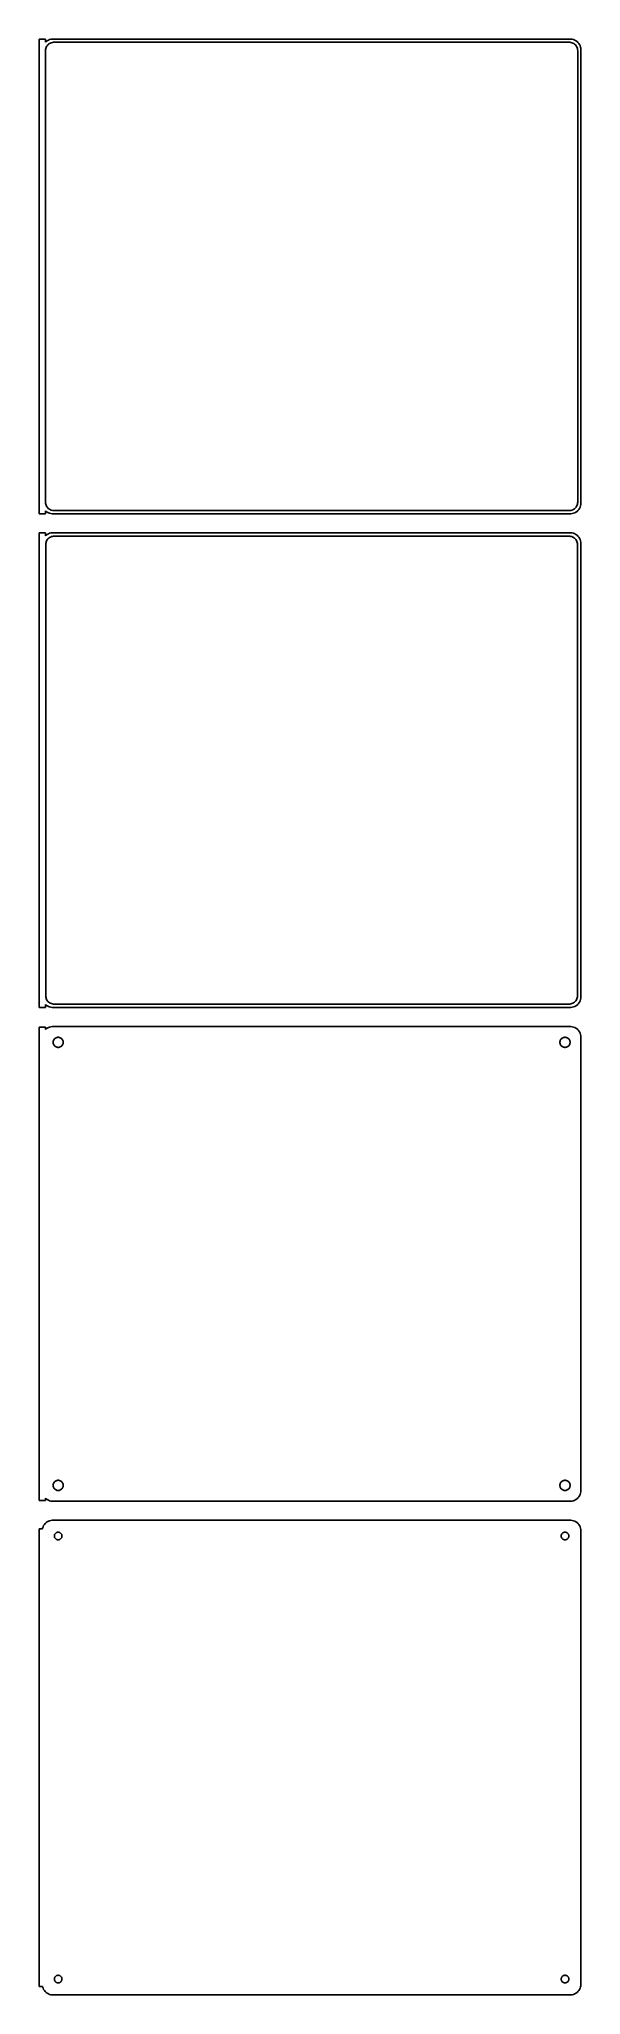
# Model space of a CAD drawing. Header units: metres. Extents: x -129 to 128, y 590 to 1516.
import ezdxf

# ---------------------------------------------------------------- set-up
doc = ezdxf.new("R2010")
doc.units = ezdxf.units.M

msp = doc.modelspace()

# ---------------------------------------------------------------- linework, layer by layer
for p, q in [((-126, 1516.49), (-129, 1516.49)), ((-129, 1516.49), (-129, 1291.51)), ((-126, 1515.06), (-126, 1516.49)), ((-125.687, 1515.35), (-126, 1515.06)), ((-126, 1511), (-125.968, 1511.5)), ((-126, 1297), (-126, 1511)), ((-125.968, 1511.5), (-125.874, 1511.99)), ((-125.874, 1511.99), (-125.719, 1512.47)), ((-125.719, 1512.47), (-125.505, 1512.93)), ((-125.179, 1515.72), (-125.687, 1515.35)), ((-125.505, 1512.93), (-125.236, 1513.35)), ((-125.236, 1513.35), (-124.916, 1513.74)), ((-124.629, 1516.02), (-125.179, 1515.72)), ((-124.916, 1513.74), (-124.55, 1514.08)), ((-124.045, 1516.26), (-124.629, 1516.02)), ((-124.55, 1514.08), (-124.143, 1514.38)), ((-124.143, 1514.38), (-123.703, 1514.62)), ((-123.437, 1516.41), (-124.045, 1516.26)), ((-123.703, 1514.62), (-123.236, 1514.8)), ((-122.814, 1516.49), (-123.437, 1516.41)), ((-123.236, 1514.8), (-122.75, 1514.93)), ((122.814, 1516.49), (-122.814, 1516.49)), ((-122.75, 1514.93), (-122.251, 1514.99)), ((-122.251, 1514.99), (122.251, 1514.99)), ((122.251, 1514.99), (122.75, 1514.93)), ((122.75, 1514.93), (123.236, 1514.8)), ((123.437, 1516.41), (122.814, 1516.49)), ((123.236, 1514.8), (123.703, 1514.62)), ((124.045, 1516.26), (123.437, 1516.41)), ((123.703, 1514.62), (124.143, 1514.38)), ((124.629, 1516.02), (124.045, 1516.26)), ((124.143, 1514.38), (124.55, 1514.08)), ((124.55, 1514.08), (124.916, 1513.74)), ((125.179, 1515.72), (124.629, 1516.02)), ((124.916, 1513.74), (125.236, 1513.35)), ((125.687, 1515.35), (125.179, 1515.72)), ((125.236, 1513.35), (125.505, 1512.93)), ((125.505, 1512.93), (125.719, 1512.47)), ((126.145, 1514.92), (125.687, 1515.35)), ((125.719, 1512.47), (125.874, 1511.99)), ((125.874, 1511.99), (125.968, 1511.5)), ((125.968, 1511.5), (126, 1511)), ((126, 1511), (126, 1297)), ((126.545, 1514.44), (126.145, 1514.92)), ((126.882, 1513.91), (126.545, 1514.44)), ((127.149, 1513.34), (126.882, 1513.91)), ((127.343, 1512.74), (127.149, 1513.34)), ((127.461, 1512.13), (127.343, 1512.74)), ((127.5, 1511.5), (127.461, 1512.13)), ((127.5, 1296.5), (127.5, 1511.5)), ((-129, 1291.51), (-126, 1291.51)), ((-125.968, 1296.5), (-126, 1297)), ((-126, 1292.94), (-125.687, 1292.65)), ((-126, 1291.51), (-126, 1292.94)), ((-125.874, 1296.01), (-125.968, 1296.5)), ((-125.719, 1295.53), (-125.874, 1296.01)), ((-125.505, 1295.07), (-125.719, 1295.53)), ((-125.687, 1292.65), (-125.179, 1292.28)), ((-125.236, 1294.65), (-125.505, 1295.07)), ((-124.916, 1294.26), (-125.236, 1294.65)), ((-125.179, 1292.28), (-124.629, 1291.98)), ((-124.55, 1293.92), (-124.916, 1294.26)), ((-124.629, 1291.98), (-124.045, 1291.74)), ((-124.143, 1293.62), (-124.55, 1293.92)), ((-123.703, 1293.38), (-124.143, 1293.62)), ((-124.045, 1291.74), (-123.437, 1291.59)), ((-123.236, 1293.2), (-123.703, 1293.38)), ((-123.437, 1291.59), (-122.814, 1291.51)), ((-122.75, 1293.07), (-123.236, 1293.2)), ((-122.814, 1291.51), (122.814, 1291.51)), ((-122.251, 1293.01), (-122.75, 1293.07)), ((122.251, 1293.01), (-122.251, 1293.01)), ((122.75, 1293.07), (122.251, 1293.01)), ((123.236, 1293.2), (122.75, 1293.07)), ((122.814, 1291.51), (123.437, 1291.59)), ((123.703, 1293.38), (123.236, 1293.2)), ((123.437, 1291.59), (124.045, 1291.74)), ((124.143, 1293.62), (123.703, 1293.38)), ((124.045, 1291.74), (124.629, 1291.98)), ((124.55, 1293.92), (124.143, 1293.62)), ((124.916, 1294.26), (124.55, 1293.92)), ((124.629, 1291.98), (125.179, 1292.28)), ((125.236, 1294.65), (124.916, 1294.26)), ((125.179, 1292.28), (125.687, 1292.65)), ((125.505, 1295.07), (125.236, 1294.65)), ((125.719, 1295.53), (125.505, 1295.07)), ((125.687, 1292.65), (126.145, 1293.08)), ((125.874, 1296.01), (125.719, 1295.53)), ((125.968, 1296.5), (125.874, 1296.01)), ((126, 1297), (125.968, 1296.5)), ((126.145, 1293.08), (126.545, 1293.56)), ((126.545, 1293.56), (126.882, 1294.09)), ((126.882, 1294.09), (127.149, 1294.66)), ((127.149, 1294.66), (127.343, 1295.26)), ((127.343, 1295.26), (127.461, 1295.87)), ((127.461, 1295.87), (127.5, 1296.5)), ((-126, 1282.49), (-129, 1282.49)), ((-129, 1282.49), (-129, 1057.51)), ((-126, 1281.06), (-126, 1282.49)), ((-125.687, 1281.35), (-126, 1281.06)), ((-125.179, 1281.72), (-125.687, 1281.35)), ((-125.394, 1278.87), (-125.133, 1279.28)), ((-124.629, 1282.02), (-125.179, 1281.72)), ((-125.133, 1279.28), (-124.823, 1279.65)), ((-124.823, 1279.65), (-124.469, 1279.98)), ((-124.045, 1282.26), (-124.629, 1282.02)), ((-124.469, 1279.98), (-124.075, 1280.27)), ((-124.075, 1280.27), (-123.649, 1280.5)), ((-123.437, 1282.41), (-124.045, 1282.26)), ((-123.649, 1280.5), (-123.197, 1280.68)), ((-122.814, 1282.49), (-123.437, 1282.41)), ((-123.197, 1280.68), (-122.726, 1280.8)), ((122.814, 1282.49), (-122.814, 1282.49)), ((-122.726, 1280.8), (-122.243, 1280.86)), ((-122.243, 1280.86), (122.243, 1280.86)), ((122.243, 1280.86), (122.726, 1280.8)), ((122.726, 1280.8), (123.197, 1280.68)), ((123.437, 1282.41), (122.814, 1282.49)), ((123.197, 1280.68), (123.649, 1280.5)), ((124.045, 1282.26), (123.437, 1282.41)), ((123.649, 1280.5), (124.075, 1280.27)), ((124.629, 1282.02), (124.045, 1282.26)), ((124.075, 1280.27), (124.469, 1279.98)), ((124.469, 1279.98), (124.823, 1279.65)), ((125.179, 1281.72), (124.629, 1282.02)), ((124.823, 1279.65), (125.133, 1279.28)), ((125.133, 1279.28), (125.394, 1278.87)), ((125.687, 1281.35), (125.179, 1281.72)), ((126.145, 1280.92), (125.687, 1281.35)), ((126.545, 1280.44), (126.145, 1280.92)), ((126.882, 1279.91), (126.545, 1280.44)), ((127.149, 1279.34), (126.882, 1279.91)), ((127.343, 1278.74), (127.149, 1279.34)), ((-125.873, 1277), (-125.842, 1277.49)), ((-125.873, 1063), (-125.873, 1277)), ((-125.842, 1277.49), (-125.751, 1277.96)), ((-125.751, 1277.96), (-125.601, 1278.43)), ((-125.601, 1278.43), (-125.394, 1278.87)), ((125.394, 1278.87), (125.601, 1278.43)), ((125.601, 1278.43), (125.751, 1277.96)), ((125.751, 1277.96), (125.842, 1277.49)), ((125.842, 1277.49), (125.873, 1277)), ((125.873, 1277), (125.873, 1063)), ((127.461, 1278.13), (127.343, 1278.74)), ((127.5, 1277.5), (127.461, 1278.13)), ((127.5, 1062.5), (127.5, 1277.5)), ((-129, 1057.51), (-126, 1057.51)), ((-126, 1058.94), (-125.687, 1058.65)), ((-126, 1057.51), (-126, 1058.94)), ((-125.842, 1062.51), (-125.873, 1063)), ((-125.751, 1062.04), (-125.842, 1062.51)), ((-125.601, 1061.57), (-125.751, 1062.04)), ((-125.687, 1058.65), (-125.179, 1058.28)), ((-125.394, 1061.13), (-125.601, 1061.57)), ((-125.133, 1060.72), (-125.394, 1061.13)), ((-125.179, 1058.28), (-124.629, 1057.98)), ((-124.823, 1060.35), (-125.133, 1060.72)), ((-124.469, 1060.02), (-124.823, 1060.35)), ((-124.629, 1057.98), (-124.045, 1057.74)), ((-124.075, 1059.73), (-124.469, 1060.02)), ((-123.649, 1059.5), (-124.075, 1059.73)), ((-124.045, 1057.74), (-123.437, 1057.59)), ((-123.197, 1059.32), (-123.649, 1059.5)), ((-123.437, 1057.59), (-122.814, 1057.51)), ((-122.726, 1059.2), (-123.197, 1059.32)), ((-122.814, 1057.51), (122.814, 1057.51)), ((-122.243, 1059.14), (-122.726, 1059.2)), ((122.243, 1059.14), (-122.243, 1059.14)), ((122.726, 1059.2), (122.243, 1059.14)), ((123.197, 1059.32), (122.726, 1059.2)), ((122.814, 1057.51), (123.437, 1057.59)), ((123.649, 1059.5), (123.197, 1059.32)), ((123.437, 1057.59), (124.045, 1057.74)), ((124.075, 1059.73), (123.649, 1059.5)), ((124.045, 1057.74), (124.629, 1057.98)), ((124.469, 1060.02), (124.075, 1059.73)), ((124.823, 1060.35), (124.469, 1060.02)), ((124.629, 1057.98), (125.179, 1058.28)), ((125.133, 1060.72), (124.823, 1060.35)), ((125.394, 1061.13), (125.133, 1060.72)), ((125.179, 1058.28), (125.687, 1058.65)), ((125.601, 1061.57), (125.394, 1061.13)), ((125.751, 1062.04), (125.601, 1061.57)), ((125.687, 1058.65), (126.145, 1059.08)), ((125.842, 1062.51), (125.751, 1062.04)), ((125.873, 1063), (125.842, 1062.51)), ((126.145, 1059.08), (126.545, 1059.56)), ((126.545, 1059.56), (126.882, 1060.09)), ((126.882, 1060.09), (127.149, 1060.66)), ((127.149, 1060.66), (127.343, 1061.26)), ((127.343, 1061.26), (127.461, 1061.87)), ((127.461, 1061.87), (127.5, 1062.5)), ((-126, 1048.11), (-129, 1048.11)), ((-129, 1048.11), (-129, 823.885)), ((-126, 1047.06), (-126, 1048.11)), ((-125.179, 1047.72), (-125.687, 1047.35)), ((-124.629, 1048.02), (-125.179, 1047.72)), ((-124.045, 1048.26), (-124.629, 1048.02)), ((-123.437, 1048.41), (-124.045, 1048.26)), ((-122.814, 1048.49), (-123.437, 1048.41)), ((122.814, 1048.49), (-122.814, 1048.49)), ((123.437, 1048.41), (122.814, 1048.49)), ((124.045, 1048.26), (123.437, 1048.41)), ((124.629, 1048.02), (124.045, 1048.26)), ((125.179, 1047.72), (124.629, 1048.02)), ((125.687, 1047.35), (125.179, 1047.72)), ((-125.687, 1047.35), (-126, 1047.06)), ((-122.4, 1041), (-122.381, 1041.3)), ((-122.381, 1040.7), (-122.4, 1041)), ((-122.381, 1041.3), (-122.325, 1041.6)), ((-122.325, 1040.4), (-122.381, 1040.7)), ((-122.325, 1041.6), (-122.231, 1041.88)), ((-122.231, 1040.12), (-122.325, 1040.4)), ((-122.231, 1041.88), (-122.103, 1042.16)), ((-122.103, 1039.84), (-122.231, 1040.12)), ((-122.103, 1042.16), (-121.942, 1042.41)), ((-121.942, 1039.59), (-122.103, 1039.84)), ((-121.942, 1042.41), (-121.75, 1042.64)), ((-121.75, 1039.36), (-121.942, 1039.59)), ((-121.75, 1042.64), (-121.53, 1042.85)), ((-121.53, 1039.15), (-121.75, 1039.36)), ((-121.53, 1042.85), (-121.286, 1043.03)), ((-121.286, 1038.97), (-121.53, 1039.15)), ((-121.286, 1043.03), (-121.022, 1043.17)), ((-121.022, 1038.83), (-121.286, 1038.97)), ((-121.022, 1043.17), (-120.742, 1043.28)), ((-120.742, 1038.72), (-121.022, 1038.83)), ((-120.742, 1043.28), (-120.45, 1043.36)), ((-120.45, 1038.64), (-120.742, 1038.72)), ((-120.45, 1043.36), (-120.151, 1043.4)), ((-120.151, 1038.6), (-120.45, 1038.64)), ((-120.151, 1043.4), (-119.849, 1043.4)), ((-119.849, 1038.6), (-120.151, 1038.6)), ((-119.849, 1043.4), (-119.55, 1043.36)), ((-119.55, 1038.64), (-119.849, 1038.6)), ((-119.55, 1043.36), (-119.258, 1043.28)), ((-119.258, 1038.72), (-119.55, 1038.64)), ((-119.258, 1043.28), (-118.978, 1043.17)), ((-118.978, 1038.83), (-119.258, 1038.72)), ((-118.978, 1043.17), (-118.714, 1043.03)), ((-118.714, 1038.97), (-118.978, 1038.83)), ((-118.714, 1043.03), (-118.47, 1042.85)), ((-118.47, 1039.15), (-118.714, 1038.97)), ((-118.47, 1042.85), (-118.25, 1042.64)), ((-118.25, 1039.36), (-118.47, 1039.15)), ((-118.25, 1042.64), (-118.058, 1042.41)), ((-118.058, 1039.59), (-118.25, 1039.36)), ((-118.058, 1042.41), (-117.897, 1042.16)), ((-117.897, 1039.84), (-118.058, 1039.59)), ((-117.897, 1042.16), (-117.769, 1041.88)), ((-117.769, 1040.12), (-117.897, 1039.84)), ((-117.769, 1041.88), (-117.675, 1041.6)), ((-117.675, 1040.4), (-117.769, 1040.12)), ((-117.675, 1041.6), (-117.619, 1041.3)), ((-117.619, 1040.7), (-117.675, 1040.4)), ((-117.619, 1041.3), (-117.6, 1041)), ((-117.6, 1041), (-117.619, 1040.7)), ((117.6, 1041), (117.619, 1041.3)), ((117.619, 1040.7), (117.6, 1041)), ((117.619, 1041.3), (117.675, 1041.6)), ((117.675, 1040.4), (117.619, 1040.7)), ((117.675, 1041.6), (117.769, 1041.88)), ((117.769, 1040.12), (117.675, 1040.4)), ((117.769, 1041.88), (117.897, 1042.16)), ((117.897, 1039.84), (117.769, 1040.12)), ((117.897, 1042.16), (118.058, 1042.41)), ((118.058, 1039.59), (117.897, 1039.84)), ((118.058, 1042.41), (118.25, 1042.64)), ((118.25, 1039.36), (118.058, 1039.59)), ((118.25, 1042.64), (118.47, 1042.85)), ((118.47, 1039.15), (118.25, 1039.36)), ((118.47, 1042.85), (118.714, 1043.03)), ((118.714, 1038.97), (118.47, 1039.15)), ((118.714, 1043.03), (118.978, 1043.17)), ((118.978, 1038.83), (118.714, 1038.97)), ((118.978, 1043.17), (119.258, 1043.28)), ((119.258, 1038.72), (118.978, 1038.83)), ((119.258, 1043.28), (119.55, 1043.36)), ((119.55, 1038.64), (119.258, 1038.72)), ((119.55, 1043.36), (119.849, 1043.4)), ((119.849, 1038.6), (119.55, 1038.64)), ((119.849, 1043.4), (120.151, 1043.4)), ((120.151, 1038.6), (119.849, 1038.6)), ((120.151, 1043.4), (120.45, 1043.36)), ((120.45, 1038.64), (120.151, 1038.6)), ((120.45, 1043.36), (120.742, 1043.28)), ((120.742, 1038.72), (120.45, 1038.64)), ((120.742, 1043.28), (121.022, 1043.17)), ((121.022, 1038.83), (120.742, 1038.72)), ((121.022, 1043.17), (121.286, 1043.03)), ((121.286, 1038.97), (121.022, 1038.83)), ((121.286, 1043.03), (121.53, 1042.85)), ((121.53, 1039.15), (121.286, 1038.97)), ((121.53, 1042.85), (121.75, 1042.64)), ((121.75, 1039.36), (121.53, 1039.15)), ((121.75, 1042.64), (121.942, 1042.41)), ((121.942, 1039.59), (121.75, 1039.36)), ((121.942, 1042.41), (122.103, 1042.16)), ((122.103, 1039.84), (121.942, 1039.59)), ((122.103, 1042.16), (122.231, 1041.88)), ((122.231, 1040.12), (122.103, 1039.84)), ((122.231, 1041.88), (122.325, 1041.6)), ((122.325, 1040.4), (122.231, 1040.12)), ((122.325, 1041.6), (122.381, 1041.3)), ((122.381, 1040.7), (122.325, 1040.4)), ((122.381, 1041.3), (122.4, 1041)), ((122.4, 1041), (122.381, 1040.7)), ((126.145, 1046.92), (125.687, 1047.35)), ((126.545, 1046.44), (126.145, 1046.92)), ((126.882, 1045.91), (126.545, 1046.44)), ((127.149, 1045.34), (126.882, 1045.91)), ((127.343, 1044.74), (127.149, 1045.34)), ((127.461, 1044.13), (127.343, 1044.74)), ((127.5, 1043.5), (127.461, 1044.13)), ((127.5, 828.5), (127.5, 1043.5)), ((-122.4, 831), (-122.381, 831.301)), ((-122.381, 830.699), (-122.4, 831)), ((-122.381, 831.301), (-122.325, 831.597)), ((-122.325, 830.403), (-122.381, 830.699)), ((-122.325, 831.597), (-122.231, 831.883)), ((-122.231, 830.117), (-122.325, 830.403)), ((-122.231, 831.883), (-122.103, 832.156)), ((-122.103, 829.844), (-122.231, 830.117)), ((-122.103, 832.156), (-121.942, 832.411)), ((-121.942, 829.589), (-122.103, 829.844)), ((-121.942, 832.411), (-121.75, 832.643)), ((-121.75, 829.357), (-121.942, 829.589)), ((-121.75, 832.643), (-121.53, 832.849)), ((-121.53, 829.151), (-121.75, 829.357)), ((-121.53, 832.849), (-121.286, 833.026)), ((-121.286, 828.974), (-121.53, 829.151)), ((-121.286, 833.026), (-121.022, 833.172)), ((-121.022, 828.828), (-121.286, 828.974)), ((-121.022, 833.172), (-120.742, 833.283)), ((-120.742, 828.717), (-121.022, 828.828)), ((-120.742, 833.283), (-120.45, 833.357)), ((-120.45, 828.643), (-120.742, 828.717)), ((-120.45, 833.357), (-120.151, 833.395)), ((-120.151, 828.605), (-120.45, 828.643)), ((-120.151, 833.395), (-119.849, 833.395)), ((-119.849, 828.605), (-120.151, 828.605)), ((-119.849, 833.395), (-119.55, 833.357)), ((-119.55, 828.643), (-119.849, 828.605)), ((-119.55, 833.357), (-119.258, 833.283)), ((-119.258, 828.717), (-119.55, 828.643)), ((-119.258, 833.283), (-118.978, 833.172)), ((-118.978, 828.828), (-119.258, 828.717)), ((-118.978, 833.172), (-118.714, 833.026)), ((-118.714, 828.974), (-118.978, 828.828)), ((-118.714, 833.026), (-118.47, 832.849)), ((-118.47, 829.151), (-118.714, 828.974)), ((-118.47, 832.849), (-118.25, 832.643)), ((-118.25, 829.357), (-118.47, 829.151)), ((-118.25, 832.643), (-118.058, 832.411)), ((-118.058, 829.589), (-118.25, 829.357)), ((-118.058, 832.411), (-117.897, 832.156)), ((-117.897, 829.844), (-118.058, 829.589)), ((-117.897, 832.156), (-117.769, 831.883)), ((-117.769, 830.117), (-117.897, 829.844)), ((-117.769, 831.883), (-117.675, 831.597)), ((-117.675, 830.403), (-117.769, 830.117)), ((-117.675, 831.597), (-117.619, 831.301)), ((-117.619, 830.699), (-117.675, 830.403)), ((-117.619, 831.301), (-117.6, 831)), ((-117.6, 831), (-117.619, 830.699)), ((117.6, 831), (117.619, 831.301)), ((117.619, 830.699), (117.6, 831)), ((117.619, 831.301), (117.675, 831.597)), ((117.675, 830.403), (117.619, 830.699)), ((117.675, 831.597), (117.769, 831.883)), ((117.769, 830.117), (117.675, 830.403)), ((117.769, 831.883), (117.897, 832.156)), ((117.897, 829.844), (117.769, 830.117)), ((117.897, 832.156), (118.058, 832.411)), ((118.058, 829.589), (117.897, 829.844)), ((118.058, 832.411), (118.25, 832.643)), ((118.25, 829.357), (118.058, 829.589)), ((118.25, 832.643), (118.47, 832.849)), ((118.47, 829.151), (118.25, 829.357)), ((118.47, 832.849), (118.714, 833.026)), ((118.714, 828.974), (118.47, 829.151)), ((118.714, 833.026), (118.978, 833.172)), ((118.978, 828.828), (118.714, 828.974)), ((118.978, 833.172), (119.258, 833.283)), ((119.258, 828.717), (118.978, 828.828)), ((119.258, 833.283), (119.55, 833.357)), ((119.55, 828.643), (119.258, 828.717)), ((119.55, 833.357), (119.849, 833.395)), ((119.849, 828.605), (119.55, 828.643)), ((119.849, 833.395), (120.151, 833.395)), ((120.151, 828.605), (119.849, 828.605)), ((120.151, 833.395), (120.45, 833.357)), ((120.45, 828.643), (120.151, 828.605)), ((120.45, 833.357), (120.742, 833.283)), ((120.742, 828.717), (120.45, 828.643)), ((120.742, 833.283), (121.022, 833.172)), ((121.022, 828.828), (120.742, 828.717)), ((121.022, 833.172), (121.286, 833.026)), ((121.286, 828.974), (121.022, 828.828)), ((121.286, 833.026), (121.53, 832.849)), ((121.53, 829.151), (121.286, 828.974)), ((121.53, 832.849), (121.75, 832.643)), ((121.75, 829.357), (121.53, 829.151)), ((121.75, 832.643), (121.942, 832.411)), ((121.942, 829.589), (121.75, 829.357)), ((121.942, 832.411), (122.103, 832.156)), ((122.103, 829.844), (121.942, 829.589)), ((122.103, 832.156), (122.231, 831.883)), ((122.231, 830.117), (122.103, 829.844)), ((122.231, 831.883), (122.325, 831.597)), ((122.325, 830.403), (122.231, 830.117)), ((122.325, 831.597), (122.381, 831.301)), ((122.381, 830.699), (122.325, 830.403)), ((122.381, 831.301), (122.4, 831)), ((122.4, 831), (122.381, 830.699)), ((125.687, 824.647), (126.145, 825.077)), ((126.145, 825.077), (126.545, 825.561)), ((126.545, 825.561), (126.882, 826.091)), ((126.882, 826.091), (127.149, 826.659)), ((127.149, 826.659), (127.343, 827.257)), ((127.343, 827.257), (127.461, 827.873)), ((127.461, 827.873), (127.5, 828.5)), ((-129, 823.885), (-126, 823.885)), ((-126, 823.885), (-126, 824.941)), ((-126, 824.941), (-125.687, 824.647)), ((-125.687, 824.647), (-125.179, 824.278)), ((-125.179, 824.278), (-124.629, 823.976)), ((-124.629, 823.976), (-124.045, 823.745)), ((-124.045, 823.745), (-123.437, 823.589)), ((-123.437, 823.589), (-122.814, 823.51)), ((-122.814, 823.51), (122.814, 823.51)), ((122.814, 823.51), (123.437, 823.589)), ((123.437, 823.589), (124.045, 823.745)), ((124.045, 823.745), (124.629, 823.976)), ((124.629, 823.976), (125.179, 824.278)), ((125.179, 824.278), (125.687, 824.647)), ((-127.4, 810.444), (-129, 810.444)), ((-129, 810.444), (-129, 593.556)), ((-127.343, 810.743), (-127.4, 810.444)), ((-127.149, 811.341), (-127.343, 810.743)), ((-126.882, 811.909), (-127.149, 811.341)), ((-126.545, 812.439), (-126.882, 811.909)), ((-126.145, 812.923), (-126.545, 812.439)), ((-125.687, 813.353), (-126.145, 812.923)), ((-125.179, 813.722), (-125.687, 813.353)), ((-124.629, 814.024), (-125.179, 813.722)), ((-124.045, 814.255), (-124.629, 814.024)), ((-123.437, 814.411), (-124.045, 814.255)), ((-122.814, 814.49), (-123.437, 814.411)), ((122.814, 814.49), (-122.814, 814.49)), ((-121.8, 807), (-121.786, 807.226)), ((-121.786, 806.774), (-121.8, 807)), ((-121.786, 807.226), (-121.743, 807.448)), ((-121.743, 806.552), (-121.786, 806.774)), ((-121.743, 807.448), (-121.674, 807.663)), ((-121.674, 806.337), (-121.743, 806.552)), ((-121.674, 807.663), (-121.577, 807.867)), ((-121.577, 807.867), (-121.456, 808.058)), ((-121.456, 808.058), (-121.312, 808.232)), ((-121.312, 808.232), (-121.147, 808.387)), ((-121.147, 808.387), (-120.964, 808.52)), ((-120.964, 808.52), (-120.766, 808.629)), ((-120.766, 808.629), (-120.556, 808.712)), ((-120.556, 808.712), (-120.337, 808.768)), ((-120.337, 808.768), (-120.113, 808.796)), ((-120.113, 808.796), (-119.887, 808.796)), ((-119.887, 808.796), (-119.663, 808.768)), ((-119.663, 808.768), (-119.444, 808.712)), ((-119.444, 808.712), (-119.234, 808.629)), ((-119.234, 808.629), (-119.036, 808.52)), ((-119.036, 808.52), (-118.853, 808.387)), ((-118.853, 808.387), (-118.688, 808.232)), ((-118.688, 808.232), (-118.544, 808.058)), ((-118.544, 808.058), (-118.423, 807.867)), ((-118.423, 807.867), (-118.326, 807.663)), ((-118.326, 807.663), (-118.257, 807.448)), ((-118.257, 806.552), (-118.326, 806.337)), ((-118.257, 807.448), (-118.214, 807.226)), ((-118.214, 806.774), (-118.257, 806.552)), ((-118.214, 807.226), (-118.2, 807)), ((-118.2, 807), (-118.214, 806.774)), ((118.2, 807), (118.214, 807.226)), ((118.214, 806.774), (118.2, 807)), ((118.214, 807.226), (118.257, 807.448)), ((118.257, 806.552), (118.214, 806.774)), ((118.257, 807.448), (118.326, 807.663)), ((118.326, 806.337), (118.257, 806.552)), ((118.326, 807.663), (118.423, 807.867)), ((118.423, 807.867), (118.544, 808.058)), ((118.544, 808.058), (118.688, 808.232)), ((118.688, 808.232), (118.853, 808.387)), ((118.853, 808.387), (119.036, 808.52)), ((119.036, 808.52), (119.234, 808.629)), ((119.234, 808.629), (119.444, 808.712)), ((119.444, 808.712), (119.663, 808.768)), ((119.663, 808.768), (119.887, 808.796)), ((119.887, 808.796), (120.113, 808.796)), ((120.113, 808.796), (120.337, 808.768)), ((120.337, 808.768), (120.556, 808.712)), ((120.556, 808.712), (120.766, 808.629)), ((120.766, 808.629), (120.964, 808.52)), ((120.964, 808.52), (121.147, 808.387)), ((121.147, 808.387), (121.312, 808.232)), ((121.312, 808.232), (121.456, 808.058)), ((121.456, 808.058), (121.577, 807.867)), ((121.577, 807.867), (121.674, 807.663)), ((121.674, 807.663), (121.743, 807.448)), ((121.743, 806.552), (121.674, 806.337)), ((121.743, 807.448), (121.786, 807.226)), ((121.786, 806.774), (121.743, 806.552)), ((121.786, 807.226), (121.8, 807)), ((121.8, 807), (121.786, 806.774)), ((123.437, 814.411), (122.814, 814.49)), ((124.045, 814.255), (123.437, 814.411)), ((124.629, 814.024), (124.045, 814.255)), ((125.179, 813.722), (124.629, 814.024)), ((125.687, 813.353), (125.179, 813.722)), ((126.145, 812.923), (125.687, 813.353)), ((126.545, 812.439), (126.145, 812.923)), ((126.882, 811.909), (126.545, 812.439)), ((127.149, 811.341), (126.882, 811.909)), ((127.343, 810.743), (127.149, 811.341)), ((127.461, 810.127), (127.343, 810.743)), ((127.5, 809.5), (127.461, 810.127)), ((127.5, 594.5), (127.5, 809.5)), ((-121.577, 806.133), (-121.674, 806.337)), ((-121.456, 805.942), (-121.577, 806.133)), ((-121.312, 805.768), (-121.456, 805.942)), ((-121.147, 805.613), (-121.312, 805.768)), ((-120.964, 805.48), (-121.147, 805.613)), ((-120.766, 805.371), (-120.964, 805.48)), ((-120.556, 805.288), (-120.766, 805.371)), ((-120.337, 805.232), (-120.556, 805.288)), ((-120.113, 805.204), (-120.337, 805.232)), ((-119.887, 805.204), (-120.113, 805.204)), ((-119.663, 805.232), (-119.887, 805.204)), ((-119.444, 805.288), (-119.663, 805.232)), ((-119.234, 805.371), (-119.444, 805.288)), ((-119.036, 805.48), (-119.234, 805.371)), ((-118.853, 805.613), (-119.036, 805.48)), ((-118.688, 805.768), (-118.853, 805.613)), ((-118.544, 805.942), (-118.688, 805.768)), ((-118.423, 806.133), (-118.544, 805.942)), ((-118.326, 806.337), (-118.423, 806.133)), ((118.423, 806.133), (118.326, 806.337)), ((118.544, 805.942), (118.423, 806.133)), ((118.688, 805.768), (118.544, 805.942)), ((118.853, 805.613), (118.688, 805.768)), ((119.036, 805.48), (118.853, 805.613)), ((119.234, 805.371), (119.036, 805.48)), ((119.444, 805.288), (119.234, 805.371)), ((119.663, 805.232), (119.444, 805.288)), ((119.887, 805.204), (119.663, 805.232)), ((120.113, 805.204), (119.887, 805.204)), ((120.337, 805.232), (120.113, 805.204)), ((120.556, 805.288), (120.337, 805.232)), ((120.766, 805.371), (120.556, 805.288)), ((120.964, 805.48), (120.766, 805.371)), ((121.147, 805.613), (120.964, 805.48)), ((121.312, 805.768), (121.147, 805.613)), ((121.456, 805.942), (121.312, 805.768)), ((121.577, 806.133), (121.456, 805.942)), ((121.674, 806.337), (121.577, 806.133)), ((-129, 593.556), (-127.4, 593.556)), ((-127.4, 593.556), (-127.343, 593.257)), ((-121.8, 597), (-121.786, 597.226)), ((-121.786, 596.774), (-121.8, 597)), ((-121.786, 597.226), (-121.743, 597.448)), ((-121.743, 596.552), (-121.786, 596.774)), ((-121.743, 597.448), (-121.674, 597.663)), ((-121.674, 596.337), (-121.743, 596.552)), ((-121.674, 597.663), (-121.577, 597.867)), ((-121.577, 596.133), (-121.674, 596.337)), ((-121.577, 597.867), (-121.456, 598.058)), ((-121.456, 595.942), (-121.577, 596.133)), ((-121.456, 598.058), (-121.312, 598.232)), ((-121.312, 595.768), (-121.456, 595.942)), ((-121.312, 598.232), (-121.147, 598.387)), ((-121.147, 595.613), (-121.312, 595.768)), ((-121.147, 598.387), (-120.964, 598.52)), ((-120.964, 595.48), (-121.147, 595.613)), ((-120.964, 598.52), (-120.766, 598.629)), ((-120.766, 595.371), (-120.964, 595.48)), ((-120.766, 598.629), (-120.556, 598.712)), ((-120.556, 595.288), (-120.766, 595.371)), ((-120.556, 598.712), (-120.337, 598.768)), ((-120.337, 595.232), (-120.556, 595.288)), ((-120.337, 598.768), (-120.113, 598.796)), ((-120.113, 595.204), (-120.337, 595.232)), ((-120.113, 598.796), (-119.887, 598.796)), ((-119.887, 595.204), (-120.113, 595.204)), ((-119.887, 598.796), (-119.663, 598.768)), ((-119.663, 595.232), (-119.887, 595.204)), ((-119.663, 598.768), (-119.444, 598.712)), ((-119.444, 595.288), (-119.663, 595.232)), ((-119.444, 598.712), (-119.234, 598.629)), ((-119.234, 595.371), (-119.444, 595.288)), ((-119.234, 598.629), (-119.036, 598.52)), ((-119.036, 595.48), (-119.234, 595.371)), ((-119.036, 598.52), (-118.853, 598.387)), ((-118.853, 595.613), (-119.036, 595.48)), ((-118.853, 598.387), (-118.688, 598.232)), ((-118.688, 595.768), (-118.853, 595.613)), ((-118.688, 598.232), (-118.544, 598.058)), ((-118.544, 595.942), (-118.688, 595.768)), ((-118.544, 598.058), (-118.423, 597.867)), ((-118.423, 596.133), (-118.544, 595.942)), ((-118.423, 597.867), (-118.326, 597.663)), ((-118.326, 596.337), (-118.423, 596.133)), ((-118.326, 597.663), (-118.257, 597.448)), ((-118.257, 596.552), (-118.326, 596.337)), ((-118.257, 597.448), (-118.214, 597.226)), ((-118.214, 596.774), (-118.257, 596.552)), ((-118.214, 597.226), (-118.2, 597)), ((-118.2, 597), (-118.214, 596.774)), ((118.2, 597), (118.214, 597.226)), ((118.214, 596.774), (118.2, 597)), ((118.214, 597.226), (118.257, 597.448)), ((118.257, 596.552), (118.214, 596.774)), ((118.257, 597.448), (118.326, 597.663)), ((118.326, 596.337), (118.257, 596.552)), ((118.326, 597.663), (118.423, 597.867)), ((118.423, 596.133), (118.326, 596.337)), ((118.423, 597.867), (118.544, 598.058)), ((118.544, 595.942), (118.423, 596.133)), ((118.544, 598.058), (118.688, 598.232)), ((118.688, 595.768), (118.544, 595.942)), ((118.688, 598.232), (118.853, 598.387)), ((118.853, 595.613), (118.688, 595.768)), ((118.853, 598.387), (119.036, 598.52)), ((119.036, 595.48), (118.853, 595.613)), ((119.036, 598.52), (119.234, 598.629)), ((119.234, 595.371), (119.036, 595.48)), ((119.234, 598.629), (119.444, 598.712)), ((119.444, 595.288), (119.234, 595.371)), ((119.444, 598.712), (119.663, 598.768)), ((119.663, 595.232), (119.444, 595.288)), ((119.663, 598.768), (119.887, 598.796)), ((119.887, 595.204), (119.663, 595.232)), ((119.887, 598.796), (120.113, 598.796)), ((120.113, 595.204), (119.887, 595.204)), ((120.113, 598.796), (120.337, 598.768)), ((120.337, 595.232), (120.113, 595.204)), ((120.337, 598.768), (120.556, 598.712)), ((120.556, 595.288), (120.337, 595.232)), ((120.556, 598.712), (120.766, 598.629)), ((120.766, 595.371), (120.556, 595.288)), ((120.766, 598.629), (120.964, 598.52)), ((120.964, 595.48), (120.766, 595.371)), ((120.964, 598.52), (121.147, 598.387)), ((121.147, 595.613), (120.964, 595.48)), ((121.147, 598.387), (121.312, 598.232)), ((121.312, 595.768), (121.147, 595.613)), ((121.312, 598.232), (121.456, 598.058)), ((121.456, 595.942), (121.312, 595.768)), ((121.456, 598.058), (121.577, 597.867)), ((121.577, 596.133), (121.456, 595.942)), ((121.577, 597.867), (121.674, 597.663)), ((121.674, 596.337), (121.577, 596.133)), ((121.674, 597.663), (121.743, 597.448)), ((121.743, 596.552), (121.674, 596.337)), ((121.743, 597.448), (121.786, 597.226)), ((121.786, 596.774), (121.743, 596.552)), ((121.786, 597.226), (121.8, 597)), ((121.8, 597), (121.786, 596.774)), ((127.343, 593.257), (127.461, 593.873)), ((127.461, 593.873), (127.5, 594.5)), ((-127.343, 593.257), (-127.149, 592.659)), ((-127.149, 592.659), (-126.882, 592.091)), ((-126.882, 592.091), (-126.545, 591.561)), ((-126.545, 591.561), (-126.145, 591.077)), ((-126.145, 591.077), (-125.687, 590.647)), ((-125.687, 590.647), (-125.179, 590.278)), ((-125.179, 590.278), (-124.629, 589.976)), ((-124.629, 589.976), (-124.045, 589.745)), ((-124.045, 589.745), (-123.437, 589.589)), ((-123.437, 589.589), (-122.814, 589.51)), ((-122.814, 589.51), (122.814, 589.51)), ((122.814, 589.51), (123.437, 589.589)), ((123.437, 589.589), (124.045, 589.745)), ((124.045, 589.745), (124.629, 589.976)), ((124.629, 589.976), (125.179, 590.278)), ((125.179, 590.278), (125.687, 590.647)), ((125.687, 590.647), (126.145, 591.077)), ((126.145, 591.077), (126.545, 591.561)), ((126.545, 591.561), (126.882, 592.091)), ((126.882, 592.091), (127.149, 592.659)), ((127.149, 592.659), (127.343, 593.257))]:
    msp.add_line(p, q)

doc.saveas('drawing.dxf')
